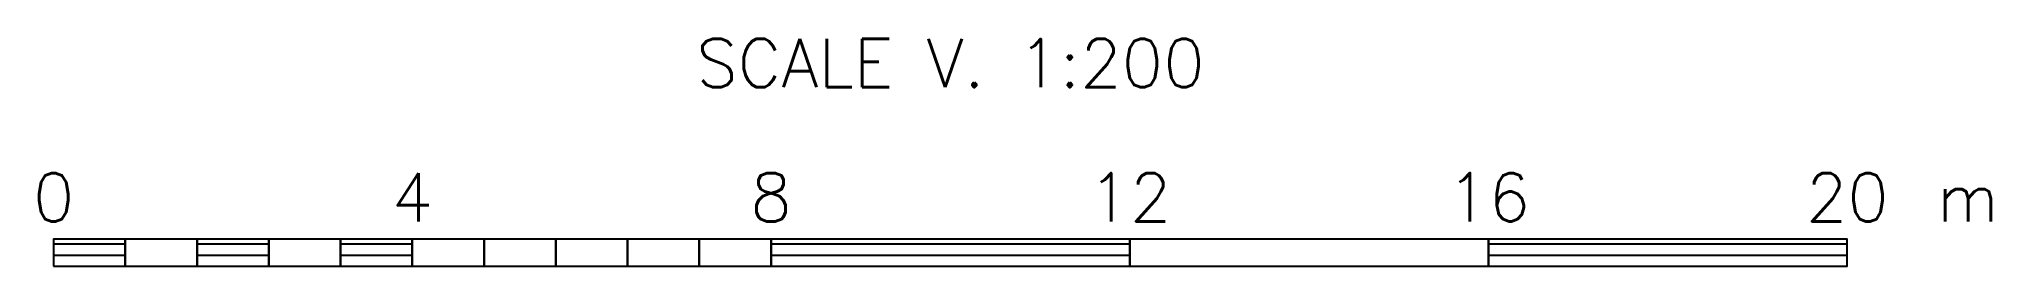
# Model space of a CAD drawing. Header units: metres. Extents: x 46 to 590, y 1414 to 1477.
import ezdxf
from ezdxf.enums import TextEntityAlignment as Align

# ---------------------------------------------------------------- set-up
doc = ezdxf.new("R2010")
doc.units = ezdxf.units.M
doc.styles.get("Standard").update_dxf_attribs({"font": 'Simplex.shx'})
pattern_1 = [(0, (0, 73.87), (0, 3.175), [])]

msp = doc.modelspace()

# ---------------------------------------------------------------- hatches: boundary and pattern name
at = {"linetype": 'Continuous'}
h = msp.add_hatch(dxfattribs=at)
h.set_pattern_fill('LINE', color=1, style=0)
h.set_pattern_definition(pattern_1)
h.paths.add_polyline_path([(50, 1413.87), (70, 1413.87), (70, 1421.37), (50, 1421.37)])
h = msp.add_hatch(dxfattribs=at)
h.set_pattern_fill('LINE', color=1, style=0)
h.set_pattern_definition(pattern_1)
h.paths.add_polyline_path([(90, 1413.87), (110, 1413.87), (110, 1421.37), (90, 1421.37)])
h = msp.add_hatch(dxfattribs=at)
h.set_pattern_fill('LINE', color=1, style=0)
h.set_pattern_definition(pattern_1)
h.paths.add_polyline_path([(130, 1413.87), (150, 1413.87), (150, 1421.37), (130, 1421.37)])
h = msp.add_hatch(dxfattribs=at)
h.set_pattern_fill('LINE', color=1, style=0)
h.set_pattern_definition(pattern_1)
h.paths.add_polyline_path([(250, 1413.87), (350, 1413.87), (350, 1421.37), (250, 1421.37)])
h = msp.add_hatch(dxfattribs=at)
h.set_pattern_fill('LINE', color=1, style=0)
h.set_pattern_definition(pattern_1)
h.paths.add_polyline_path([(450, 1413.87), (550, 1413.87), (550, 1421.37), (450, 1421.37)])

# ---------------------------------------------------------------- linework, layer by layer
at = {"color": 2, "linetype": 'Continuous'}
for points in [[(50, 1413.87), (70, 1413.87), (70, 1421.37), (50, 1421.37)], [(70, 1413.87), (90, 1413.87), (90, 1421.37), (70, 1421.37)], [(90, 1413.87), (110, 1413.87), (110, 1421.37), (90, 1421.37)], [(110, 1413.87), (130, 1413.87), (130, 1421.37), (110, 1421.37)], [(130, 1413.87), (150, 1413.87), (150, 1421.37), (130, 1421.37)], [(150, 1413.87), (170, 1413.87), (170, 1421.37), (150, 1421.37)], [(170, 1413.87), (190, 1413.87), (190, 1421.37), (170, 1421.37)], [(190, 1413.87), (210, 1413.87), (210, 1421.37), (190, 1421.37)], [(210, 1413.87), (230, 1413.87), (230, 1421.37), (210, 1421.37)], [(230, 1413.87), (250, 1413.87), (250, 1421.37), (230, 1421.37)], [(250, 1413.87), (350, 1413.87), (350, 1421.37), (250, 1421.37)], [(350, 1413.87), (450, 1413.87), (450, 1421.37), (350, 1421.37)], [(450, 1413.87), (550, 1413.87), (550, 1421.37), (450, 1421.37)]]:
    msp.add_lwpolyline(points, close=True, dxfattribs=at)

# ---------------------------------------------------------------- texts
at = {"color": 3, "linetype": 'Continuous'}
msp.add_text('SCALE V. 1:200', height=13.5, dxfattribs=at).set_placement((300, 1463.87), align=Align.CENTER)
at = {"color": 2, "linetype": 'Continuous'}
for s, p in [('0', (50, 1426.37)), ('4', (150, 1426.37)), ('8', (250, 1426.37)), ('12', (350, 1426.37)), ('16', (450, 1426.37)), ('20', (550, 1426.37))]:
    msp.add_text(s, height=13.5, dxfattribs=at).set_placement(p, align=Align.CENTER)
msp.add_text('m', height=13.5, dxfattribs=at).set_placement((575, 1426.37))

doc.saveas('drawing.dxf')
